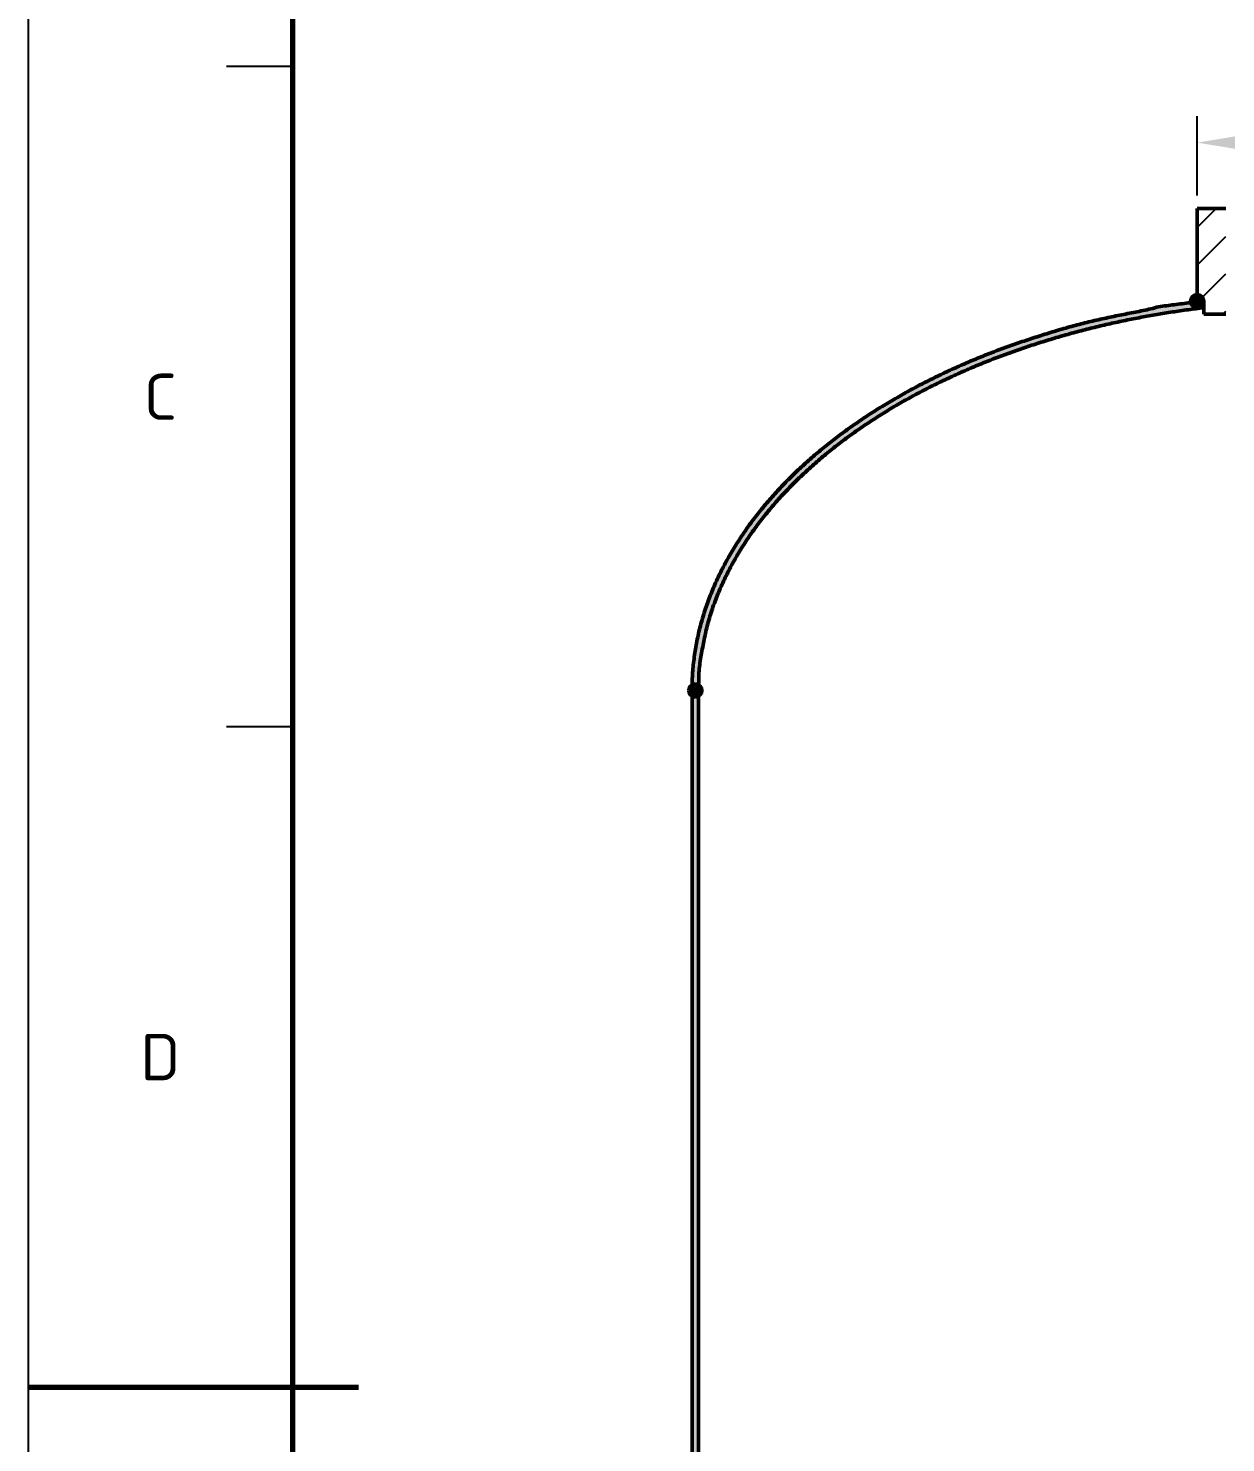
# Model space of a CAD drawing. Header units: millimetres. Extents: x 0 to 594, y 0 to 420.
# Drawn here: x 0 to 90.7, y 205.8 to 312.9 of the extents above; entities that cross this region are included whole.
import ezdxf
from ezdxf.enums import TextEntityAlignment as Align

# ---------------------------------------------------------------- set-up
doc = ezdxf.new("R2010")
doc.units = ezdxf.units.MM
for name, color, linetype, lineweight in [('01-VISIBLE', 7, 'CONTINUOUS', 50), ('04-COTA', 3, 'CONTINUOUS', 25), ('05-RAYADO', 8, 'CONTINUOUS', 25), ('06-TEXTO', 7, 'CONTINUOUS', 25), ('07-RECUADRO', 7, 'CONTINUOUS', 70), ('08-FINA', 5, 'CONTINUOUS', 25)]:
    doc.layers.add(name, color=color, linetype=linetype, lineweight=lineweight)
doc.styles.add('ISO3098', font='isocpeur.ttf')
doc.dimstyles.new('FLAMA-ISO', dxfattribs={"dimtxt": 3.5, "dimasz": 3, "dimexe": 2, "dimexo": 1, "dimgap": 1, "dimtad": 1, "dimdec": 1, "dimtxsty": 'ISO3098', "dimcen": 2.5, "dimclrd": 3, "dimclre": 3, "dimclrt": 3, "dimazin": 3, "dimtfac": 1, "dimtmove": 0, "dimatfit": 3, "dimlwd": 25, "dimlwe": 25})

msp = doc.modelspace()

# ---------------------------------------------------------------- hatches: boundary and pattern name
at = {"layer": '05-RAYADO'}
h = msp.add_hatch(dxfattribs=at)
h.set_pattern_fill('ANSI31', scale=0.62992)
h.paths.add_polyline_path([(90.656, 291.241), (88.995, 291.241), (88.995, 292.243), (88.5, 292.243), (88.5, 299.243), (90.656, 299.243)])
h = msp.add_hatch(color=7, dxfattribs=at)
h.dxf.hatch_style = 1
h.paths.add_polyline_path([(88, 292.243), (88.01, 292.344), (88.041, 292.44), (88.09, 292.529), (88.156, 292.606), (88.236, 292.668), (88.326, 292.712), (88.424, 292.738), (88.525, 292.743), (88.625, 292.727), (88.72, 292.692), (88.806, 292.639), (88.879, 292.569), (88.937, 292.486), (88.977, 292.393), (88.997, 292.294), (88.997, 292.193), (88.977, 292.094), (88.937, 292.001), (88.879, 291.918), (88.806, 291.848), (88.72, 291.794), (88.625, 291.759), (88.525, 291.744), (88.424, 291.749), (88.326, 291.774), (88.236, 291.819), (88.156, 291.881), (88.09, 291.958), (88.041, 292.046), (88.01, 292.143)])
h = msp.add_hatch(color=7, dxfattribs=at)
h.dxf.hatch_style = 1
h.paths.add_polyline_path([(50.75, 262.757), (50.25, 262.757), (50.25, 262.889), (50.252, 263.021), (50.254, 263.153), (50.257, 263.285), (50.261, 263.418), (50.266, 263.55), (50.272, 263.682), (50.279, 263.814), (50.287, 263.946), (50.296, 264.078), (50.306, 264.209), (50.316, 264.341), (50.328, 264.473), (50.34, 264.605), (50.353, 264.736), (50.368, 264.868), (50.383, 264.999), (50.399, 265.13), (50.416, 265.261), (50.434, 265.392), (50.452, 265.523), (50.472, 265.654), (50.493, 265.784), (50.514, 265.915), (50.536, 266.045), (50.56, 266.175), (50.584, 266.305), (50.609, 266.435), (50.634, 266.565), (50.661, 266.694), (50.689, 266.824), (50.717, 266.953), (50.746, 267.082), (50.776, 267.21), (50.807, 267.339), (50.839, 267.467), (50.872, 267.595), (50.905, 267.723), (50.94, 267.851), (50.975, 267.978), (51.011, 268.105), (51.048, 268.232), (51.086, 268.359), (51.124, 268.486), (51.163, 268.612), (51.204, 268.738), (51.244, 268.863), (51.286, 268.989), (51.329, 269.114), (51.372, 269.239), (51.416, 269.364), (51.461, 269.488), (51.507, 269.612), (51.553, 269.736), (51.6, 269.859), (51.648, 269.982), (51.697, 270.105), (51.747, 270.228), (51.797, 270.35), (51.848, 270.472), (51.899, 270.594), (51.952, 270.715), (52.005, 270.836), (52.059, 270.957), (52.114, 271.077), (52.169, 271.197), (52.225, 271.317), (52.282, 271.437), (52.339, 271.556), (52.397, 271.674), (52.456, 271.793), (52.515, 271.911), (52.576, 272.029), (52.636, 272.146), (52.698, 272.263), (52.76, 272.38), (52.823, 272.496), (52.886, 272.612), (52.95, 272.728), (53.015, 272.843), (53.08, 272.958), (53.146, 273.072), (53.213, 273.187), (53.28, 273.3), (53.348, 273.414), (53.417, 273.527), (53.486, 273.64), (53.555, 273.752), (53.626, 273.864), (53.696, 273.976), (53.768, 274.087), (53.84, 274.198), (53.912, 274.308), (53.986, 274.418), (54.059, 274.528), (54.134, 274.637), (54.208, 274.746), (54.284, 274.855), (54.36, 274.963), (54.436, 275.071), (54.513, 275.179), (54.591, 275.286), (54.669, 275.392), (54.747, 275.499), (54.826, 275.605), (54.906, 275.71), (54.986, 275.815), (55.067, 275.92), (55.148, 276.025), (55.229, 276.129), (55.312, 276.232), (55.394, 276.335), (55.477, 276.438), (55.561, 276.541), (55.645, 276.643), (55.729, 276.744), (55.814, 276.846), (55.9, 276.947), (55.985, 277.047), (56.072, 277.147), (56.158, 277.247), (56.246, 277.347), (56.333, 277.446), (56.421, 277.544), (56.51, 277.642), (56.599, 277.74), (56.688, 277.838), (56.778, 277.935), (56.868, 278.031), (56.959, 278.128), (57.05, 278.224), (57.141, 278.319), (57.233, 278.414), (57.325, 278.509), (57.417, 278.603), (57.51, 278.697), (57.604, 278.791), (57.697, 278.884), (57.792, 278.977), (57.886, 279.07), (57.981, 279.162), (58.076, 279.253), (58.172, 279.345), (58.268, 279.436), (58.364, 279.526), (58.461, 279.616), (58.558, 279.706), (58.655, 279.796), (58.753, 279.885), (58.851, 279.973), (58.949, 280.062), (59.048, 280.15), (59.147, 280.237), (59.246, 280.324), (59.346, 280.411), (59.446, 280.498), (59.546, 280.584), (59.647, 280.67), (59.748, 280.755), (59.849, 280.84), (59.951, 280.924), (60.053, 281.009), (60.155, 281.093), (60.257, 281.176), (60.36, 281.259), (60.463, 281.342), (60.566, 281.424), (60.67, 281.507), (60.774, 281.588), (60.878, 281.67), (60.983, 281.751), (61.088, 281.831), (61.193, 281.911), (61.298, 281.991), (61.403, 282.071), (61.509, 282.15), (61.615, 282.229), (61.722, 282.307), (61.829, 282.385), (61.935, 282.463), (62.043, 282.541), (62.15, 282.618), (62.258, 282.694), (62.366, 282.771), (62.474, 282.847), (62.582, 282.922), (62.691, 282.998), (62.8, 283.073), (62.909, 283.147), (63.018, 283.222), (63.128, 283.296), (63.238, 283.369), (63.348, 283.442), (63.458, 283.515), (63.568, 283.588), (63.679, 283.66), (63.79, 283.732), (63.901, 283.804), (64.013, 283.875), (64.124, 283.946), (64.236, 284.016), (64.348, 284.087), (64.46, 284.156), (64.573, 284.226), (64.685, 284.295), (64.798, 284.364), (64.911, 284.433), (65.024, 284.501), (65.138, 284.569), (65.251, 284.636), (65.365, 284.704), (65.479, 284.77), (65.594, 284.837), (65.708, 284.903), (65.823, 284.969), (65.937, 285.035), (66.052, 285.1), (66.167, 285.165), (66.283, 285.23), (66.398, 285.294), (66.514, 285.358), (66.63, 285.421), (66.746, 285.485), (66.862, 285.548), (66.979, 285.61), (67.095, 285.673), (67.212, 285.735), (67.329, 285.797), (67.446, 285.858), (67.563, 285.919), (67.68, 285.98), (67.798, 286.04), (67.916, 286.101), (68.034, 286.16), (68.152, 286.22), (68.27, 286.279), (68.388, 286.338), (68.507, 286.397), (68.625, 286.455), (68.744, 286.513), (68.863, 286.571), (68.982, 286.628), (69.101, 286.685), (69.221, 286.742), (69.34, 286.799), (69.46, 286.855), (69.58, 286.911), (69.699, 286.967), (69.82, 287.022), (69.94, 287.077), (70.06, 287.132), (70.18, 287.186), (70.301, 287.241), (70.422, 287.295), (70.543, 287.348), (70.664, 287.401), (70.785, 287.455), (70.906, 287.507), (71.027, 287.56), (71.149, 287.612), (71.27, 287.664), (71.392, 287.715), (71.514, 287.767), (71.636, 287.818), (71.758, 287.868), (71.88, 287.919), (72.002, 287.969), (72.125, 288.019), (72.248, 288.068), (72.37, 288.117), (72.493, 288.166), (72.616, 288.215), (72.739, 288.263), (72.862, 288.311), (72.986, 288.358), (73.109, 288.406), (73.233, 288.453), (73.356, 288.499), (73.48, 288.546), (73.604, 288.592), (73.728, 288.637), (73.852, 288.683), (73.977, 288.728), (74.101, 288.773), (74.225, 288.817), (74.35, 288.862), (74.475, 288.906), (74.599, 288.949), (74.724, 288.993), (74.849, 289.036), (74.974, 289.079), (75.099, 289.122), (75.224, 289.164), (75.35, 289.207), (75.475, 289.249), (75.601, 289.29), (75.726, 289.332), (75.852, 289.373), (75.977, 289.414), (76.103, 289.455), (76.229, 289.496), (76.355, 289.537), (76.48, 289.577), (76.606, 289.617), (76.732, 289.657), (76.859, 289.697), (76.985, 289.736), (77.111, 289.775), (77.237, 289.815), (77.364, 289.854), (77.49, 289.892), (77.616, 289.931), (77.743, 289.969), (77.869, 290.008), (77.996, 290.045), (78.123, 290.083), (78.25, 290.12), (78.377, 290.157), (78.504, 290.194), (78.631, 290.23), (78.758, 290.266), (78.885, 290.302), (79.013, 290.337), (79.14, 290.372), (79.268, 290.406), (79.396, 290.44), (79.524, 290.474), (79.651, 290.507), (79.78, 290.54), (79.908, 290.572), (80.036, 290.604), (80.164, 290.636), (80.293, 290.667), (80.421, 290.697), (80.55, 290.728), (80.679, 290.758), (80.808, 290.787), (80.937, 290.817), (81.066, 290.845), (81.195, 290.874), (81.324, 290.902), (81.453, 290.93), (81.582, 290.958), (81.712, 290.985), (81.841, 291.012), (81.971, 291.039), (82.1, 291.066), (82.23, 291.092), (82.359, 291.118), (82.489, 291.145), (82.618, 291.171), (82.748, 291.197), (82.878, 291.223), (83.007, 291.249), (83.137, 291.274), (83.267, 291.3), (83.396, 291.326), (83.526, 291.351), (83.656, 291.377), (83.785, 291.403), (83.915, 291.428), (84.045, 291.454), (84.174, 291.48), (84.304, 291.506), (84.433, 291.533), (84.563, 291.559), (84.692, 291.587), (84.821, 291.615), (84.95, 291.644), (85.079, 291.676), (85.206, 291.712), (85.333, 291.749), (85.461, 291.78), (85.591, 291.805), (85.721, 291.827), (85.852, 291.848), (85.983, 291.867), (86.114, 291.886), (86.245, 291.904), (86.376, 291.921), (86.507, 291.938), (86.638, 291.955), (86.769, 291.972), (86.9, 291.989), (87.031, 292.005), (87.163, 292.022), (87.294, 292.038), (87.425, 292.054), (87.556, 292.07), (87.687, 292.086), (87.819, 292.102), (87.95, 292.118), (88.081, 292.134), (88.212, 292.15), (88.344, 292.165), (88.475, 292.181), (88.606, 292.197), (88.737, 292.212), (88.869, 292.228), (89, 292.243), (89, 291.741), (88.871, 291.725), (88.741, 291.71), (88.612, 291.694), (88.483, 291.678), (88.354, 291.661), (88.224, 291.644), (88.095, 291.628), (87.966, 291.61), (87.837, 291.593), (87.708, 291.576), (87.579, 291.558), (87.45, 291.54), (87.321, 291.521), (87.192, 291.503), (87.063, 291.484), (86.934, 291.465), (86.805, 291.446), (86.677, 291.426), (86.548, 291.407), (86.419, 291.387), (86.291, 291.366), (86.162, 291.346), (86.033, 291.325), (85.905, 291.304), (85.776, 291.283), (85.648, 291.262), (85.519, 291.24), (85.391, 291.218), (85.262, 291.196), (85.134, 291.174), (85.006, 291.152), (84.878, 291.129), (84.749, 291.106), (84.621, 291.082), (84.493, 291.059), (84.365, 291.035), (84.237, 291.011), (84.109, 290.987), (83.981, 290.962), (83.853, 290.938), (83.725, 290.913), (83.598, 290.888), (83.47, 290.862), (83.342, 290.836), (83.214, 290.81), (83.087, 290.784), (82.959, 290.758), (82.832, 290.731), (82.704, 290.704), (82.577, 290.677), (82.45, 290.65), (82.322, 290.622), (82.195, 290.594), (82.068, 290.566), (81.941, 290.538), (81.814, 290.509), (81.687, 290.48), (81.56, 290.451), (81.433, 290.422), (81.306, 290.392), (81.179, 290.362), (81.052, 290.332), (80.926, 290.302), (80.799, 290.271), (80.673, 290.24), (80.546, 290.209), (80.42, 290.178), (80.293, 290.146), (80.167, 290.115), (80.041, 290.082), (79.915, 290.05), (79.788, 290.018), (79.662, 289.985), (79.536, 289.952), (79.411, 289.918), (79.285, 289.885), (79.159, 289.851), (79.033, 289.817), (78.908, 289.782), (78.782, 289.748), (78.657, 289.713), (78.531, 289.678), (78.406, 289.642), (78.28, 289.607), (78.155, 289.571), (78.03, 289.534), (77.905, 289.498), (77.78, 289.461), (77.655, 289.424), (77.53, 289.387), (77.406, 289.35), (77.281, 289.312), (77.156, 289.274), (77.032, 289.236), (76.907, 289.197), (76.783, 289.159), (76.659, 289.12), (76.534, 289.08), (76.41, 289.041), (76.286, 289.001), (76.162, 288.961), (76.039, 288.921), (75.915, 288.88), (75.791, 288.839), (75.668, 288.798), (75.544, 288.756), (75.421, 288.715), (75.297, 288.673), (75.174, 288.631), (75.051, 288.588), (74.928, 288.545), (74.805, 288.502), (74.682, 288.459), (74.559, 288.416), (74.437, 288.372), (74.314, 288.328), (74.192, 288.283), (74.069, 288.239), (73.947, 288.194), (73.825, 288.149), (73.703, 288.103), (73.581, 288.057), (73.459, 288.011), (73.337, 287.965), (73.216, 287.918), (73.094, 287.872), (72.973, 287.824), (72.851, 287.777), (72.73, 287.729), (72.609, 287.681), (72.488, 287.633), (72.367, 287.585), (72.246, 287.536), (72.126, 287.487), (72.005, 287.437), (71.885, 287.388), (71.764, 287.338), (71.644, 287.288), (71.524, 287.237), (71.404, 287.186), (71.284, 287.135), (71.165, 287.084), (71.045, 287.032), (70.926, 286.98), (70.806, 286.928), (70.687, 286.875), (70.568, 286.823), (70.449, 286.77), (70.33, 286.716), (70.212, 286.663), (70.093, 286.609), (69.975, 286.554), (69.856, 286.5), (69.738, 286.445), (69.62, 286.39), (69.502, 286.334), (69.385, 286.278), (69.267, 286.222), (69.15, 286.166), (69.032, 286.109), (68.915, 286.053), (68.798, 285.995), (68.681, 285.938), (68.565, 285.88), (68.448, 285.822), (68.332, 285.763), (68.215, 285.705), (68.099, 285.645), (67.983, 285.586), (67.868, 285.526), (67.752, 285.466), (67.636, 285.406), (67.521, 285.346), (67.406, 285.285), (67.291, 285.223), (67.176, 285.162), (67.062, 285.1), (66.947, 285.038), (66.833, 284.976), (66.719, 284.913), (66.605, 284.85), (66.491, 284.786), (66.377, 284.723), (66.264, 284.659), (66.151, 284.594), (66.038, 284.53), (65.925, 284.465), (65.812, 284.399), (65.699, 284.334), (65.587, 284.268), (65.475, 284.201), (65.363, 284.135), (65.251, 284.068), (65.14, 284.001), (65.028, 283.933), (64.917, 283.865), (64.806, 283.797), (64.695, 283.728), (64.585, 283.659), (64.475, 283.59), (64.364, 283.521), (64.254, 283.451), (64.145, 283.381), (64.035, 283.31), (63.926, 283.239), (63.817, 283.168), (63.708, 283.097), (63.599, 283.025), (63.491, 282.952), (63.383, 282.88), (63.275, 282.807), (63.167, 282.734), (63.06, 282.66), (62.952, 282.586), (62.845, 282.512), (62.738, 282.438), (62.632, 282.363), (62.526, 282.287), (62.42, 282.212), (62.314, 282.136), (62.208, 282.059), (62.103, 281.983), (61.998, 281.906), (61.893, 281.828), (61.788, 281.751), (61.684, 281.673), (61.58, 281.594), (61.476, 281.516), (61.373, 281.436), (61.27, 281.357), (61.167, 281.277), (61.064, 281.197), (60.962, 281.116), (60.86, 281.036), (60.758, 280.954), (60.656, 280.873), (60.555, 280.791), (60.454, 280.708), (60.353, 280.626), (60.253, 280.543), (60.153, 280.459), (60.053, 280.375), (59.954, 280.291), (59.855, 280.207), (59.756, 280.122), (59.657, 280.037), (59.559, 279.951), (59.461, 279.865), (59.364, 279.779), (59.267, 279.692), (59.17, 279.605), (59.073, 279.518), (58.977, 279.43), (58.881, 279.342), (58.786, 279.253), (58.69, 279.164), (58.596, 279.075), (58.501, 278.985), (58.407, 278.895), (58.313, 278.805), (58.22, 278.714), (58.127, 278.623), (58.034, 278.531), (57.942, 278.44), (57.85, 278.347), (57.758, 278.255), (57.667, 278.162), (57.576, 278.068), (57.486, 277.974), (57.396, 277.88), (57.306, 277.786), (57.217, 277.691), (57.128, 277.595), (57.04, 277.499), (56.952, 277.403), (56.865, 277.307), (56.778, 277.21), (56.691, 277.113), (56.605, 277.015), (56.519, 276.917), (56.434, 276.819), (56.349, 276.72), (56.264, 276.621), (56.18, 276.521), (56.097, 276.421), (56.014, 276.321), (55.931, 276.22), (55.849, 276.119), (55.767, 276.018), (55.686, 275.916), (55.605, 275.814), (55.525, 275.711), (55.445, 275.608), (55.366, 275.505), (55.287, 275.401), (55.208, 275.297), (55.131, 275.193), (55.053, 275.088), (54.976, 274.983), (54.9, 274.877), (54.824, 274.771), (54.749, 274.665), (54.674, 274.558), (54.6, 274.451), (54.526, 274.344), (54.453, 274.236), (54.381, 274.128), (54.309, 274.019), (54.238, 273.91), (54.167, 273.801), (54.097, 273.691), (54.027, 273.581), (53.958, 273.471), (53.89, 273.36), (53.822, 273.248), (53.755, 273.137), (53.688, 273.025), (53.623, 272.912), (53.557, 272.8), (53.493, 272.686), (53.429, 272.573), (53.366, 272.459), (53.303, 272.345), (53.241, 272.23), (53.18, 272.115), (53.119, 272), (53.059, 271.885), (53, 271.769), (52.941, 271.652), (52.883, 271.536), (52.825, 271.419), (52.768, 271.302), (52.712, 271.184), (52.656, 271.067), (52.601, 270.948), (52.547, 270.83), (52.493, 270.711), (52.44, 270.593), (52.387, 270.473), (52.336, 270.354), (52.284, 270.234), (52.234, 270.114), (52.184, 269.994), (52.135, 269.873), (52.086, 269.752), (52.039, 269.631), (51.992, 269.509), (51.946, 269.387), (51.901, 269.265), (51.857, 269.143), (51.814, 269.02), (51.771, 268.897), (51.73, 268.773), (51.69, 268.649), (51.65, 268.525), (51.612, 268.401), (51.575, 268.276), (51.538, 268.151), (51.503, 268.025), (51.469, 267.9), (51.436, 267.774), (51.403, 267.648), (51.372, 267.521), (51.341, 267.394), (51.312, 267.268), (51.283, 267.141), (51.254, 267.014), (51.226, 266.886), (51.199, 266.759), (51.173, 266.631), (51.147, 266.504), (51.122, 266.376), (51.097, 266.248), (51.072, 266.12), (51.048, 265.992), (51.025, 265.864), (51.001, 265.736), (50.978, 265.608), (50.956, 265.479), (50.934, 265.351), (50.912, 265.223), (50.89, 265.094), (50.87, 264.965), (50.851, 264.837), (50.833, 264.708), (50.818, 264.578), (50.805, 264.449), (50.794, 264.319), (50.784, 264.189), (50.777, 264.059), (50.77, 263.929), (50.765, 263.799), (50.761, 263.668), (50.758, 263.538), (50.755, 263.408), (50.753, 263.278), (50.752, 263.147), (50.751, 263.017), (50.75, 262.887)])
h = msp.add_hatch(color=7, dxfattribs=at)
h.dxf.hatch_style = 1
h.paths.add_polyline_path([(50, 262.757), (50.01, 262.857), (50.041, 262.954), (50.09, 263.042), (50.156, 263.119), (50.236, 263.181), (50.326, 263.226), (50.424, 263.251), (50.525, 263.256), (50.625, 263.241), (50.72, 263.206), (50.806, 263.152), (50.879, 263.082), (50.937, 262.999), (50.977, 262.906), (50.997, 262.807), (50.997, 262.706), (50.977, 262.607), (50.937, 262.514), (50.879, 262.431), (50.806, 262.361), (50.72, 262.308), (50.625, 262.273), (50.525, 262.257), (50.424, 262.262), (50.326, 262.288), (50.236, 262.332), (50.156, 262.394), (50.09, 262.471), (50.041, 262.56), (50.01, 262.656)])
h = msp.add_hatch(color=7, dxfattribs=at)
h.dxf.hatch_style = 1
h.paths.add_polyline_path([(50.75, 114.757), (50.25, 114.757), (50.25, 262.757), (50.75, 262.757)])

# ---------------------------------------------------------------- linework, layer by layer
at = {"layer": '01-VISIBLE'}
for p, q in [((90.656, 299.243), (88.5, 299.243)), ((88.5, 292.243), (88.5, 299.243)), ((88.995, 292.243), (88.5, 292.243)), ((88.995, 291.241), (88.995, 292.243)), ((89, 292.243), (89, 291.741)), ((90.656, 291.241), (88.995, 291.241)), ((50.25, 114.757), (50.25, 262.757)), ((50.75, 262.757), (50.25, 262.757)), ((50.25, 262.757), (50.75, 262.757)), ((50.75, 114.757), (50.75, 262.757))]:
    msp.add_line(p, q, dxfattribs=at)
for points in [[(50.25, 262.757), (50.251, 262.907), (50.252, 263.057), (50.255, 263.207), (50.259, 263.358), (50.265, 263.508), (50.271, 263.658), (50.279, 263.808), (50.288, 263.958), (50.298, 264.108), (50.309, 264.257), (50.322, 264.407), (50.335, 264.557), (50.35, 264.706), (50.366, 264.856), (50.383, 265.005), (50.402, 265.154), (50.421, 265.303), (50.442, 265.452), (50.464, 265.6), (50.487, 265.749), (50.511, 265.897), (50.536, 266.045), (50.563, 266.193), (50.59, 266.341), (50.619, 266.488), (50.649, 266.635), (50.68, 266.782), (50.712, 266.929), (50.745, 267.076), (50.779, 267.222), (50.815, 267.368), (50.851, 267.514), (50.889, 267.659), (50.927, 267.804), (50.967, 267.949), (51.008, 268.094), (51.05, 268.238), (51.092, 268.382), (51.136, 268.526), (51.182, 268.669), (51.228, 268.812), (51.275, 268.955), (51.323, 269.097), (51.372, 269.239), (51.422, 269.381), (51.473, 269.522), (51.526, 269.663), (51.579, 269.803), (51.633, 269.943), (51.688, 270.083), (51.744, 270.222), (51.801, 270.361), (51.859, 270.5), (51.918, 270.638), (51.978, 270.776), (52.039, 270.913), (52.101, 271.05), (52.164, 271.187), (52.227, 271.323), (52.292, 271.458), (52.357, 271.593), (52.424, 271.728), (52.491, 271.863), (52.559, 271.997), (52.628, 272.13), (52.698, 272.263), (52.769, 272.396), (52.84, 272.528), (52.912, 272.659), (52.986, 272.791), (53.06, 272.921), (53.134, 273.052), (53.21, 273.181), (53.286, 273.311), (53.364, 273.44), (53.442, 273.568), (53.52, 273.696), (53.6, 273.823), (53.68, 273.95), (53.761, 274.077), (53.843, 274.203), (53.926, 274.328), (54.009, 274.453), (54.093, 274.578), (54.178, 274.702), (54.263, 274.825), (54.349, 274.949), (54.436, 275.071), (54.524, 275.193), (54.612, 275.315), (54.701, 275.436), (54.79, 275.557), (54.881, 275.677), (54.972, 275.796), (55.063, 275.915), (55.155, 276.034), (55.248, 276.152), (55.342, 276.27), (55.436, 276.387), (55.53, 276.503), (55.626, 276.62), (55.722, 276.735), (55.818, 276.85), (55.915, 276.965), (56.013, 277.079), (56.111, 277.193), (56.21, 277.306), (56.309, 277.419), (56.409, 277.531), (56.51, 277.642), (56.611, 277.753), (56.712, 277.864), (56.815, 277.974), (56.917, 278.084), (57.021, 278.193), (57.124, 278.302), (57.229, 278.41), (57.333, 278.518), (57.439, 278.625), (57.544, 278.731), (57.651, 278.838), (57.757, 278.943), (57.865, 279.049), (57.972, 279.153), (58.08, 279.257), (58.189, 279.361), (58.298, 279.464), (58.408, 279.567), (58.518, 279.669), (58.628, 279.771), (58.739, 279.873), (58.851, 279.973), (58.963, 280.074), (59.075, 280.174), (59.187, 280.273), (59.301, 280.372), (59.414, 280.47), (59.528, 280.568), (59.642, 280.666), (59.757, 280.763), (59.872, 280.859), (59.988, 280.955), (60.104, 281.051), (60.22, 281.146), (60.337, 281.24), (60.454, 281.335), (60.571, 281.428), (60.689, 281.521), (60.807, 281.614), (60.926, 281.706), (61.045, 281.798), (61.164, 281.89), (61.284, 281.98), (61.403, 282.071), (61.524, 282.161), (61.644, 282.25), (61.765, 282.339), (61.887, 282.428), (62.008, 282.516), (62.13, 282.604), (62.253, 282.691), (62.375, 282.778), (62.498, 282.864), (62.622, 282.95), (62.745, 283.035), (62.869, 283.12), (62.993, 283.205), (63.118, 283.289), (63.243, 283.373), (63.368, 283.456), (63.493, 283.538), (63.619, 283.621), (63.745, 283.703), (63.871, 283.784), (63.997, 283.865), (64.124, 283.946), (64.251, 284.026), (64.379, 284.106), (64.506, 284.185), (64.634, 284.264), (64.762, 284.342), (64.891, 284.42), (65.019, 284.498), (65.148, 284.575), (65.277, 284.652), (65.407, 284.728), (65.536, 284.804), (65.666, 284.879), (65.796, 284.954), (65.927, 285.029), (66.058, 285.103), (66.188, 285.177), (66.32, 285.25), (66.451, 285.323), (66.582, 285.395), (66.714, 285.468), (66.846, 285.539), (66.979, 285.61), (67.111, 285.681), (67.244, 285.752), (67.377, 285.822), (67.51, 285.891), (67.643, 285.961), (67.777, 286.029), (67.91, 286.098), (68.044, 286.166), (68.178, 286.233), (68.313, 286.301), (68.447, 286.367), (68.582, 286.434), (68.717, 286.5), (68.852, 286.566), (68.987, 286.631), (69.123, 286.696), (69.259, 286.76), (69.394, 286.824), (69.531, 286.888), (69.667, 286.951), (69.803, 287.014), (69.94, 287.077), (70.076, 287.139), (70.213, 287.201), (70.35, 287.263), (70.488, 287.324), (70.625, 287.385), (70.763, 287.445), (70.9, 287.505), (71.038, 287.565), (71.176, 287.624), (71.314, 287.683), (71.453, 287.741), (71.591, 287.799), (71.73, 287.857), (71.869, 287.914), (72.008, 287.971), (72.147, 288.028), (72.287, 288.084), (72.426, 288.139), (72.566, 288.195), (72.706, 288.25), (72.846, 288.304), (72.986, 288.358), (73.126, 288.412), (73.266, 288.465), (73.407, 288.518), (73.548, 288.571), (73.689, 288.623), (73.83, 288.675), (73.971, 288.726), (74.112, 288.777), (74.254, 288.828), (74.395, 288.878), (74.537, 288.928), (74.679, 288.977), (74.821, 289.026), (74.963, 289.075), (75.105, 289.124), (75.247, 289.172), (75.39, 289.22), (75.532, 289.268), (75.675, 289.315), (75.817, 289.362), (75.96, 289.409), (76.103, 289.455), (76.246, 289.502), (76.389, 289.548), (76.532, 289.593), (76.675, 289.639), (76.818, 289.684), (76.962, 289.729), (77.105, 289.774), (77.249, 289.818), (77.392, 289.862), (77.536, 289.906), (77.68, 289.95), (77.823, 289.994), (77.967, 290.037), (78.111, 290.08), (78.255, 290.122), (78.4, 290.164), (78.544, 290.205), (78.689, 290.247), (78.833, 290.287), (78.978, 290.327), (79.123, 290.367), (79.268, 290.406), (79.413, 290.445), (79.558, 290.483), (79.704, 290.52), (79.849, 290.557), (79.995, 290.594), (80.141, 290.63), (80.287, 290.665), (80.433, 290.7), (80.579, 290.735), (80.726, 290.769), (80.872, 290.802), (81.019, 290.835), (81.165, 290.867), (81.312, 290.9), (81.459, 290.931), (81.606, 290.963), (81.753, 290.993), (81.9, 291.024), (82.047, 291.055), (82.194, 291.085), (82.341, 291.115), (82.489, 291.145), (82.636, 291.174), (82.783, 291.204), (82.931, 291.233), (83.078, 291.263), (83.225, 291.292), (83.373, 291.321), (83.52, 291.35), (83.667, 291.379), (83.815, 291.408), (83.962, 291.438), (84.109, 291.467), (84.257, 291.497), (84.404, 291.527), (84.551, 291.557), (84.698, 291.588), (84.845, 291.62), (84.991, 291.654), (85.137, 291.692), (85.281, 291.734), (85.426, 291.772), (85.573, 291.802), (85.721, 291.827), (85.87, 291.85), (86.018, 291.872), (86.167, 291.893), (86.316, 291.913), (86.465, 291.933), (86.614, 291.952), (86.763, 291.971), (86.912, 291.99), (87.061, 292.009), (87.21, 292.028), (87.359, 292.046), (87.508, 292.064), (87.658, 292.083), (87.807, 292.101), (87.956, 292.119), (88.105, 292.137), (88.254, 292.155), (88.403, 292.172), (88.552, 292.19), (88.702, 292.208), (88.851, 292.226), (89, 292.243)], [(89, 291.741), (88.851, 291.723), (88.702, 291.705), (88.553, 291.686), (88.404, 291.668), (88.255, 291.648), (88.106, 291.629), (87.957, 291.609), (87.808, 291.589), (87.66, 291.569), (87.511, 291.548), (87.362, 291.527), (87.214, 291.506), (87.065, 291.484), (86.916, 291.462), (86.768, 291.44), (86.62, 291.418), (86.471, 291.395), (86.323, 291.372), (86.174, 291.348), (86.026, 291.324), (85.878, 291.3), (85.73, 291.276), (85.582, 291.251), (85.434, 291.226), (85.286, 291.2), (85.138, 291.175), (84.99, 291.149), (84.842, 291.122), (84.694, 291.096), (84.547, 291.069), (84.399, 291.041), (84.251, 291.014), (84.104, 290.986), (83.956, 290.958), (83.809, 290.929), (83.662, 290.9), (83.514, 290.871), (83.367, 290.841), (83.22, 290.812), (83.073, 290.781), (82.926, 290.751), (82.779, 290.72), (82.632, 290.689), (82.485, 290.657), (82.338, 290.626), (82.192, 290.594), (82.045, 290.561), (81.899, 290.528), (81.752, 290.495), (81.606, 290.462), (81.46, 290.428), (81.313, 290.394), (81.167, 290.36), (81.021, 290.325), (80.875, 290.29), (80.729, 290.254), (80.583, 290.219), (80.438, 290.182), (80.292, 290.146), (80.146, 290.109), (80.001, 290.072), (79.855, 290.035), (79.71, 289.997), (79.565, 289.959), (79.42, 289.921), (79.275, 289.882), (79.13, 289.843), (78.985, 289.803), (78.84, 289.764), (78.695, 289.724), (78.551, 289.683), (78.406, 289.642), (78.262, 289.601), (78.117, 289.56), (77.973, 289.518), (77.829, 289.476), (77.685, 289.433), (77.541, 289.39), (77.397, 289.347), (77.254, 289.304), (77.11, 289.26), (76.966, 289.216), (76.823, 289.171), (76.68, 289.126), (76.537, 289.081), (76.394, 289.035), (76.251, 288.989), (76.108, 288.943), (75.965, 288.896), (75.822, 288.849), (75.68, 288.802), (75.538, 288.754), (75.395, 288.706), (75.253, 288.658), (75.111, 288.609), (74.969, 288.56), (74.828, 288.51), (74.686, 288.461), (74.544, 288.41), (74.403, 288.36), (74.262, 288.309), (74.121, 288.257), (73.98, 288.206), (73.839, 288.154), (73.698, 288.101), (73.558, 288.049), (73.417, 287.995), (73.277, 287.942), (73.137, 287.888), (72.997, 287.834), (72.857, 287.779), (72.717, 287.724), (72.578, 287.669), (72.438, 287.613), (72.299, 287.557), (72.16, 287.501), (72.021, 287.444), (71.882, 287.387), (71.743, 287.329), (71.605, 287.271), (71.466, 287.213), (71.328, 287.154), (71.19, 287.095), (71.052, 287.035), (70.915, 286.975), (70.777, 286.915), (70.64, 286.855), (70.503, 286.793), (70.366, 286.732), (70.229, 286.67), (70.092, 286.608), (69.956, 286.545), (69.819, 286.482), (69.683, 286.419), (69.547, 286.355), (69.411, 286.291), (69.276, 286.227), (69.14, 286.162), (69.005, 286.096), (68.87, 286.031), (68.735, 285.964), (68.601, 285.898), (68.466, 285.831), (68.332, 285.764), (68.198, 285.696), (68.064, 285.628), (67.931, 285.559), (67.798, 285.49), (67.664, 285.421), (67.531, 285.351), (67.399, 285.281), (67.266, 285.21), (67.134, 285.139), (67.002, 285.068), (66.87, 284.996), (66.738, 284.924), (66.607, 284.851), (66.476, 284.778), (66.345, 284.704), (66.214, 284.63), (66.084, 284.556), (65.954, 284.481), (65.824, 284.406), (65.694, 284.33), (65.564, 284.254), (65.435, 284.178), (65.306, 284.101), (65.178, 284.024), (65.049, 283.946), (64.921, 283.868), (64.793, 283.789), (64.665, 283.71), (64.538, 283.63), (64.411, 283.55), (64.284, 283.47), (64.158, 283.389), (64.031, 283.308), (63.905, 283.226), (63.78, 283.144), (63.654, 283.061), (63.529, 282.978), (63.405, 282.895), (63.28, 282.811), (63.156, 282.726), (63.032, 282.641), (62.908, 282.556), (62.785, 282.47), (62.662, 282.384), (62.54, 282.297), (62.417, 282.21), (62.295, 282.123), (62.174, 282.035), (62.053, 281.946), (61.932, 281.857), (61.811, 281.768), (61.691, 281.678), (61.571, 281.587), (61.451, 281.496), (61.332, 281.405), (61.213, 281.313), (61.095, 281.221), (60.977, 281.128), (60.859, 281.035), (60.742, 280.941), (60.625, 280.847), (60.508, 280.753), (60.392, 280.657), (60.276, 280.562), (60.161, 280.466), (60.046, 280.369), (59.931, 280.272), (59.817, 280.175), (59.703, 280.077), (59.59, 279.978), (59.477, 279.879), (59.365, 279.78), (59.253, 279.68), (59.141, 279.579), (59.03, 279.478), (58.919, 279.377), (58.809, 279.275), (58.699, 279.173), (58.59, 279.07), (58.481, 278.966), (58.373, 278.862), (58.265, 278.758), (58.157, 278.653), (58.05, 278.548), (57.944, 278.442), (57.838, 278.335), (57.732, 278.228), (57.628, 278.121), (57.523, 278.013), (57.419, 277.905), (57.316, 277.796), (57.213, 277.686), (57.111, 277.576), (57.009, 277.466), (56.908, 277.355), (56.807, 277.243), (56.707, 277.131), (56.608, 277.019), (56.509, 276.906), (56.411, 276.792), (56.313, 276.678), (56.216, 276.564), (56.119, 276.449), (56.024, 276.333), (55.928, 276.217), (55.834, 276.101), (55.74, 275.984), (55.646, 275.866), (55.553, 275.748), (55.461, 275.629), (55.37, 275.51), (55.279, 275.391), (55.189, 275.271), (55.099, 275.15), (55.01, 275.029), (54.922, 274.908), (54.835, 274.786), (54.748, 274.663), (54.662, 274.54), (54.576, 274.417), (54.492, 274.293), (54.408, 274.168), (54.325, 274.043), (54.242, 273.917), (54.161, 273.791), (54.08, 273.665), (54, 273.538), (53.921, 273.41), (53.842, 273.282), (53.765, 273.154), (53.688, 273.024), (53.612, 272.895), (53.537, 272.765), (53.463, 272.634), (53.39, 272.503), (53.318, 272.372), (53.246, 272.24), (53.175, 272.107), (53.105, 271.974), (53.036, 271.841), (52.968, 271.707), (52.901, 271.573), (52.834, 271.438), (52.769, 271.303), (52.704, 271.168), (52.64, 271.032), (52.577, 270.896), (52.514, 270.759), (52.453, 270.622), (52.392, 270.485), (52.333, 270.347), (52.274, 270.209), (52.216, 270.07), (52.158, 269.932), (52.102, 269.792), (52.047, 269.653), (51.993, 269.513), (51.94, 269.372), (51.889, 269.231), (51.838, 269.09), (51.789, 268.948), (51.741, 268.806), (51.694, 268.663), (51.649, 268.52), (51.605, 268.376), (51.562, 268.232), (51.521, 268.088), (51.481, 267.943), (51.442, 267.798), (51.405, 267.653), (51.368, 267.507), (51.333, 267.361), (51.299, 267.215), (51.266, 267.068), (51.234, 266.921), (51.203, 266.775), (51.172, 266.628), (51.142, 266.48), (51.113, 266.333), (51.085, 266.186), (51.057, 266.038), (51.029, 265.891), (51.003, 265.743), (50.976, 265.595), (50.95, 265.447), (50.925, 265.299), (50.9, 265.151), (50.876, 265.003), (50.853, 264.854), (50.833, 264.706), (50.816, 264.557), (50.801, 264.407), (50.789, 264.257), (50.779, 264.108), (50.772, 263.958), (50.765, 263.808), (50.761, 263.658), (50.757, 263.507), (50.754, 263.357), (50.752, 263.207), (50.751, 263.057), (50.75, 262.907), (50.75, 262.757)]]:
    msp.add_lwpolyline(points, dxfattribs=at)
for centre, start, end in [((88.5, 292.243), 90, 180), ((88.5, 292.243), -90, 90), ((88.5, 292.243), 180, -90), ((50.5, 262.757), 90, 180), ((50.5, 262.757), 180, -90), ((50.5, 262.757), -90, 90)]:
    msp.add_arc(centre, 0.5, start, end, dxfattribs=at)
at = {"layer": '07-RECUADRO'}
msp.add_line((0, 210), (25, 210), dxfattribs=at)
msp.add_lwpolyline([(20, 10), (584, 10), (584, 410), (20, 410)], close=True, dxfattribs=at)
at = {"layer": '08-FINA'}
for p, q in [((20, 310), (15, 310)), ((20, 260), (15, 260))]:
    msp.add_line(p, q, dxfattribs=at)
msp.add_lwpolyline([(0, 0), (594, 0), (594, 420), (0, 420)], close=True, dxfattribs=at)

# ---------------------------------------------------------------- texts
at = {"layer": '06-TEXTO', "style": 'ISO3098'}
for s, p in [('C', (10, 285)), ('D', (10, 235))]:
    msp.add_text(s, height=3.5, dxfattribs=at).set_placement(p, align=Align.MIDDLE_CENTER)

# ---------------------------------------------------------------- dimensions: what is measured, and where the dimension line sits
at = {"layer": '04-COTA'}
msp.add_linear_dim(base=(88.5, 304.243), p1=(88.5, 299.243), p2=(107, 299.243), dimstyle='FLAMA-ISO', override={"dimlfac": 2, "dimpost": '%%c<>'}, dxfattribs=at).render()

doc.saveas('drawing.dxf')
